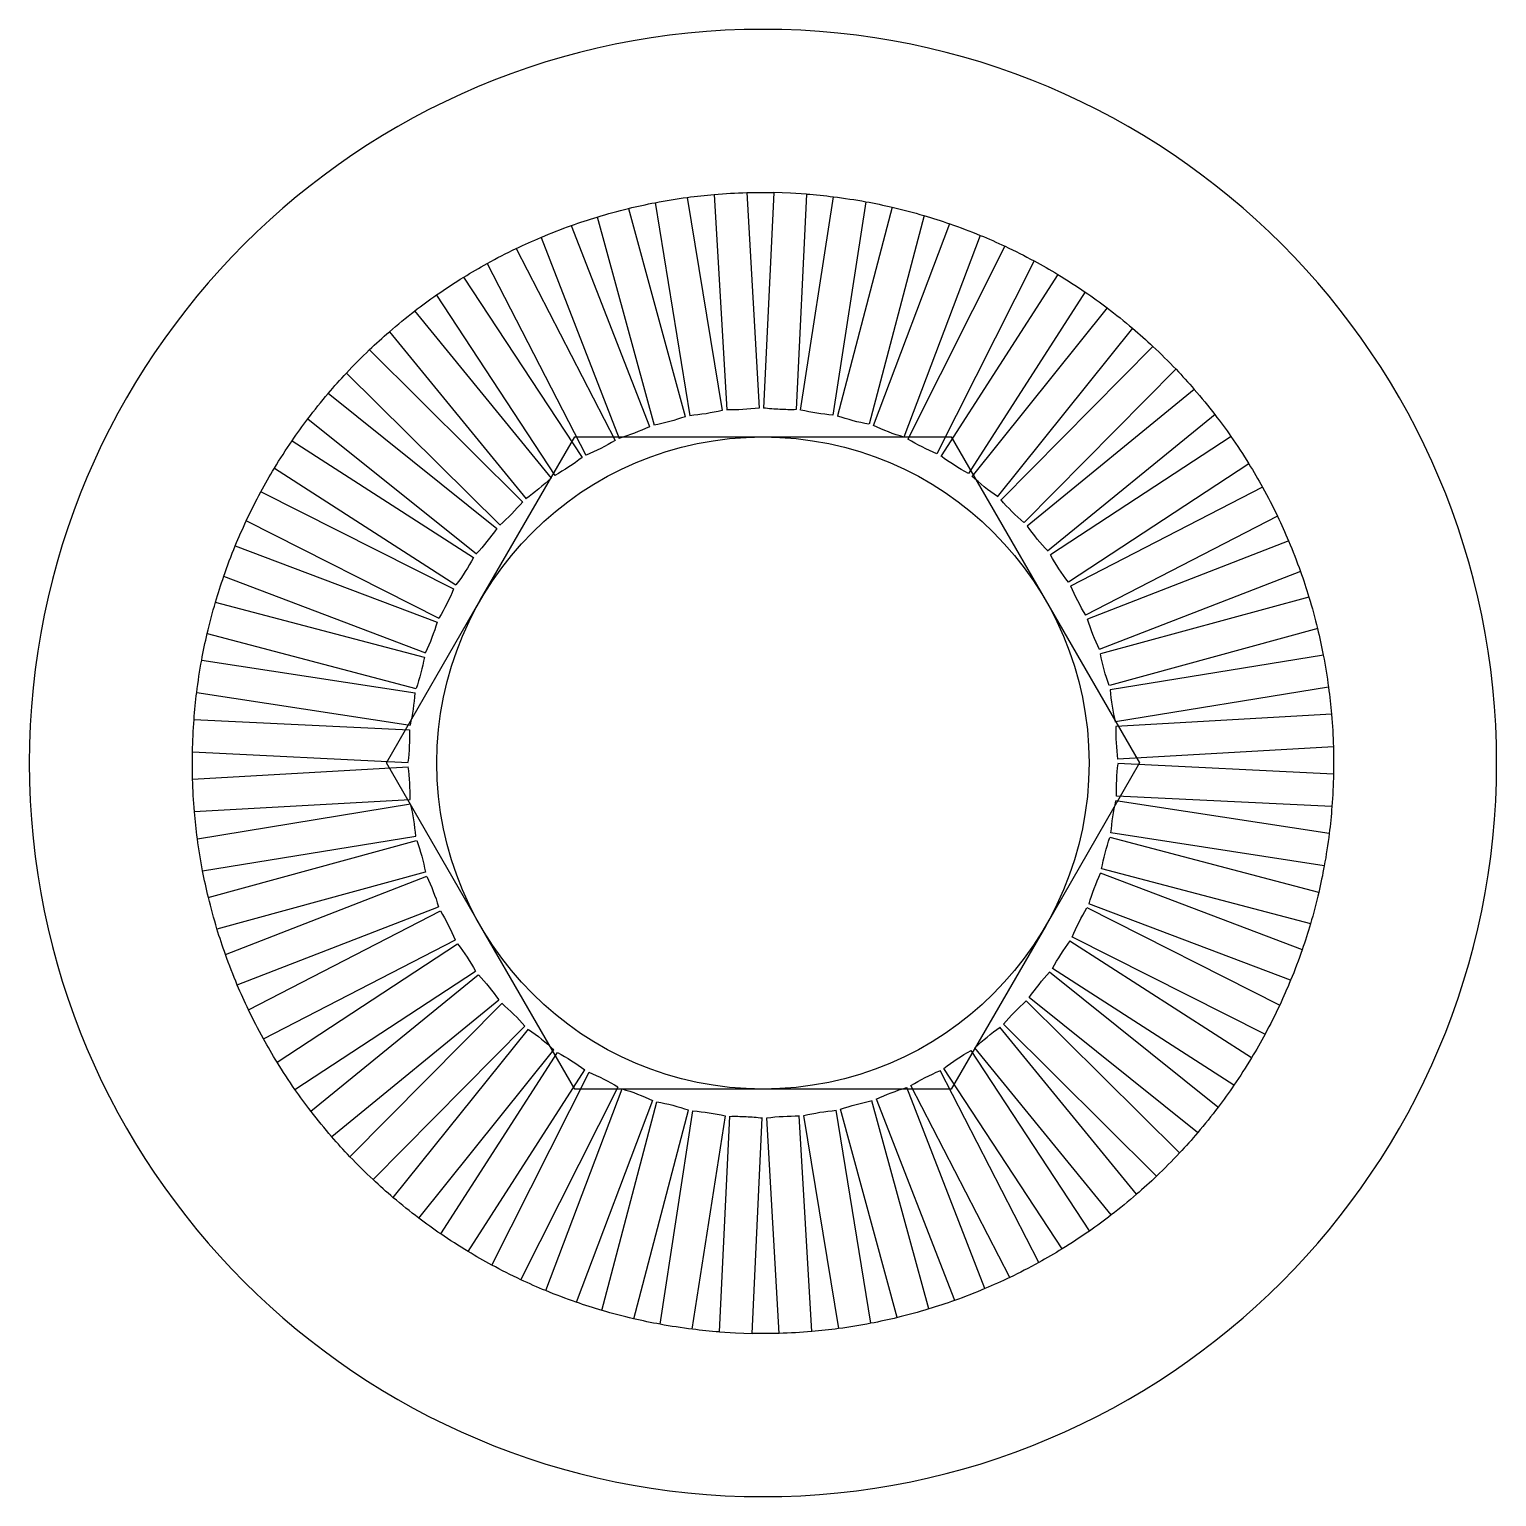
# Model space of a CAD drawing. Extents: x 39751 to 116307, y -36149 to -14965.
# Drawn here: x 56198.48 to 56216.48, y -20653.31 to -20635.31 of the extents above; entities that cross this region are included whole.
import ezdxf

# ---------------------------------------------------------------- set-up
doc = ezdxf.new("R2010")
doc.units = 0
doc.header["$LTSCALE"] = 1500
doc.layers.add('confinea', color=3, linetype='Continuous')

# ---------------------------------------------------------------- blocks, each defined once
blk = doc.blocks.new('A$C152A31FE')
at = {"color": 7, "ltscale": 0.066198}
for p, q in [((217.738, 122.785), (218.141, 120.168)), ((216.031, 122.239), (217.223, 119.874)), ((225.883, 117.161), (223.266, 116.759)), ((225.945, 116.766), (223.328, 116.364)), ((225.945, 116.766), (223.328, 116.364)), ((212.055, 115.034), (214.672, 115.437)), ((212.117, 114.639), (214.734, 115.042)), ((221.969, 109.561), (220.777, 111.926)), ((220.262, 109.015), (219.859, 111.632))]:
    blk.add_line(p, q, dxfattribs=at)
at = {"color": 7, "ltscale": 0.066213}
for p, q in [((218.539, 120.229), (218.133, 122.846)), ((219.867, 108.954), (219.461, 111.571)), ((219.867, 108.954), (219.461, 111.571))]:
    blk.add_line(p, q, dxfattribs=at)
at = {"color": 7, "ltscale": 0.004991}
for p, q in [((218.465, 122.88), (218.664, 122.892)), ((219.535, 108.921), (219.336, 108.908))]:
    blk.add_line(p, q, dxfattribs=at)
at = {"color": 7, "ltscale": 0.066204}
for p, q in [((218.465, 122.88), (218.594, 120.235)), ((222.672, 121.861), (221.219, 119.647)), ((215.328, 109.94), (216.781, 112.154)), ((219.535, 108.921), (219.406, 111.566))]:
    blk.add_line(p, q, dxfattribs=at)
at = {"color": 7, "ltscale": 0.005081}
for p, q in [((218.664, 122.892), (218.867, 122.899)), ((219.336, 108.908), (219.133, 108.902))]:
    blk.add_line(p, q, dxfattribs=at)
at = {"color": 7, "ltscale": 0.066187}
for p, q in [((218.867, 122.899), (218.992, 120.254)), ((214.777, 121.483), (216.434, 119.418)), ((223.223, 110.317), (221.566, 112.383)), ((223.223, 110.317), (221.566, 112.383)), ((219.133, 108.902), (219.008, 111.546))]:
    blk.add_line(p, q, dxfattribs=at)
at = {"color": 7, "ltscale": 0.066199}
for p, q in [((219.199, 122.897), (219.047, 120.254)), ((219.199, 122.897), (219.047, 120.254)), ((218.801, 108.903), (218.953, 111.547))]:
    blk.add_line(p, q, dxfattribs=at)
at = {"color": 7, "ltscale": 0.066211}
for p, q in [((219.598, 122.875), (219.445, 120.231)), ((213.039, 119.571), (215.254, 118.118)), ((224.961, 112.23), (222.746, 113.682)), ((218.402, 108.926), (218.555, 111.57))]:
    blk.add_line(p, q, dxfattribs=at)
at = {"color": 7, "ltscale": 0.066209}
for p, q in [((219.93, 122.838), (219.5, 120.225)), ((218.07, 108.962), (218.5, 111.575))]:
    blk.add_line(p, q, dxfattribs=at)
at = {"color": 7, "ltscale": 0.066194}
for p, q in [((220.324, 122.774), (219.898, 120.16)), ((217.676, 109.027), (218.102, 111.64))]:
    blk.add_line(p, q, dxfattribs=at)
at = {"color": 7, "ltscale": 0.066206}
for p, q in [((217.023, 122.616), (217.699, 120.055)), ((225.473, 118.565), (222.996, 117.627)), ((225.617, 118.191), (223.141, 117.253)), ((225.617, 118.191), (223.141, 117.253)), ((212.383, 113.609), (214.859, 114.547)), ((212.527, 113.235), (215.004, 114.173)), ((220.977, 109.184), (220.301, 111.745))]:
    blk.add_line(p, q, dxfattribs=at)
at = {"color": 7, "ltscale": 0.066193}
for p, q in [((217.414, 122.718), (218.086, 120.157)), ((220.586, 109.082), (219.914, 111.643))]:
    blk.add_line(p, q, dxfattribs=at)
at = {"color": 7, "ltscale": 0.06619}
for p, q in [((220.648, 122.703), (219.953, 120.149)), ((217.352, 109.097), (218.047, 111.652))]:
    blk.add_line(p, q, dxfattribs=at)
at = {"color": 7, "ltscale": 0.066216}
for p, q in [((221.035, 122.598), (220.336, 120.043)), ((216.965, 109.202), (217.664, 111.757)), ((216.965, 109.202), (217.664, 111.757))]:
    blk.add_line(p, q, dxfattribs=at)
at = {"color": 7, "ltscale": 0.066202}
for p, q in [((216.711, 122.515), (217.648, 120.038)), ((216.336, 122.373), (217.273, 119.897)), ((221.664, 109.427), (220.727, 111.904)), ((221.289, 109.285), (220.352, 111.762))]:
    blk.add_line(p, q, dxfattribs=at)
at = {"color": 7, "ltscale": 0.066207}
for p, q in [((221.352, 122.493), (220.391, 120.026)), ((216.648, 109.307), (217.609, 111.775))]:
    blk.add_line(p, q, dxfattribs=at)
at = {"color": 7, "ltscale": 0.066171}
for p, q in [((221.723, 122.348), (220.766, 119.881)), ((216.277, 109.452), (217.234, 111.92))]:
    blk.add_line(p, q, dxfattribs=at)
at = {"color": 7, "ltscale": 0.066242}
for p, q in [((215.672, 122.059), (216.867, 119.694)), ((222.328, 109.741), (221.133, 112.106))]:
    blk.add_line(p, q, dxfattribs=at)
at = {"color": 7, "ltscale": 0.066225}
for p, q in [((222.027, 122.212), (220.812, 119.858)), ((212.551, 118.624), (215.02, 117.663)), ((225.449, 113.177), (222.98, 114.137)), ((215.973, 109.589), (217.187, 111.943))]:
    blk.add_line(p, q, dxfattribs=at)
at = {"color": 7, "ltscale": 0.066214}
for p, q in [((215.383, 121.894), (216.816, 119.667)), ((215.047, 121.678), (216.48, 119.45)), ((213.418, 111.678), (215.484, 113.334)), ((222.953, 110.123), (221.52, 112.35)), ((222.617, 109.907), (221.184, 112.134))]:
    blk.add_line(p, q, dxfattribs=at)
at = {"color": 7, "ltscale": 0.06618}
for p, q in [((222.383, 122.029), (221.172, 119.675)), ((215.617, 109.772), (216.828, 112.126))]:
    blk.add_line(p, q, dxfattribs=at)
at = {"color": 7, "ltscale": 0.066161}
for p, q in [((223.004, 121.641), (221.555, 119.427)), ((214.996, 110.159), (216.445, 112.373))]:
    blk.add_line(p, q, dxfattribs=at)
at = {"color": 7, "ltscale": 0.0662}
for p, q in [((223.273, 121.445), (221.598, 119.394)), ((223.582, 121.191), (221.906, 119.141)), ((214.418, 110.609), (216.094, 112.659)), ((214.727, 110.356), (216.402, 112.406))]:
    blk.add_line(p, q, dxfattribs=at)
at = {"color": 7, "ltscale": 0.066248}
for p, q in [((214.465, 121.233), (216.125, 119.167)), ((223.535, 110.568), (221.875, 112.633))]:
    blk.add_line(p, q, dxfattribs=at)
at = {"color": 7, "ltscale": 0.06612}
for p, q in [((214.219, 121.011), (216.078, 119.13)), ((223.781, 110.789), (221.922, 112.67))]:
    blk.add_line(p, q, dxfattribs=at)
at = {"color": 7, "ltscale": 0.066162}
for p, q in [((223.828, 120.968), (221.949, 119.104)), ((224.109, 120.683), (222.23, 118.82)), ((213.891, 111.117), (215.77, 112.981)), ((214.172, 110.833), (216.051, 112.697))]:
    blk.add_line(p, q, dxfattribs=at)
at = {"color": 7, "ltscale": 0.066188}
for p, q in [((213.934, 120.73), (215.797, 118.849)), ((224.066, 111.071), (222.203, 112.951))]:
    blk.add_line(p, q, dxfattribs=at)
at = {"color": 7, "ltscale": 0.066134}
for p, q in [((213.711, 120.483), (215.758, 118.807)), ((224.289, 111.317), (222.242, 112.993))]:
    blk.add_line(p, q, dxfattribs=at)
at = {"color": 7, "ltscale": 0.066221}
for p, q in [((224.332, 120.435), (222.266, 118.778)), ((224.582, 120.123), (222.516, 118.466)), ((212.406, 118.251), (214.875, 117.291)), ((225.594, 113.55), (223.125, 114.51)), ((213.668, 111.366), (215.734, 113.023))]:
    blk.add_line(p, q, dxfattribs=at)
at = {"color": 7, "ltscale": 0.066285}
for p, q in [((213.453, 120.174), (215.508, 118.498)), ((224.547, 111.627), (222.492, 113.303))]:
    blk.add_line(p, q, dxfattribs=at)
at = {"color": 7, "ltscale": 0.066218}
for p, q in [((213.258, 119.905), (215.473, 118.452)), ((224.742, 111.895), (222.527, 113.348))]:
    blk.add_line(p, q, dxfattribs=at)
at = {"color": 7, "ltscale": 0.057621}
for p, q in [((216.691, 119.9), (215.539, 117.904)), ((221.309, 111.9), (222.461, 113.896))]:
    blk.add_line(p, q, dxfattribs=at)
at = {"color": 7, "ltscale": 0.11543}
for p, q in [((221.309, 119.9), (216.691, 119.9)), ((216.691, 111.9), (221.309, 111.9))]:
    blk.add_line(p, q, dxfattribs=at)
at = {"color": 7, "ltscale": 0.057888}
for p, q in [((222.469, 117.896), (221.309, 119.9)), ((215.531, 113.904), (216.691, 111.9))]:
    blk.add_line(p, q, dxfattribs=at)
at = {"color": 7, "ltscale": 0.066184}
for p, q in [((224.777, 119.853), (222.551, 118.421)), ((224.992, 119.516), (222.766, 118.084)), ((213.008, 112.284), (215.234, 113.716)), ((213.223, 111.948), (215.449, 113.38)), ((213.223, 111.948), (215.449, 113.38))]:
    blk.add_line(p, q, dxfattribs=at)
at = {"color": 7, "ltscale": 0.066235}
for p, q in [((212.871, 119.283), (215.227, 118.07)), ((212.687, 118.928), (215.043, 117.715)), ((225.129, 112.517), (222.773, 113.73))]:
    blk.add_line(p, q, dxfattribs=at)
at = {"color": 7, "ltscale": 0.066078}
for p, q in [((225.156, 119.227), (222.797, 118.035)), ((225.336, 118.87), (222.977, 117.678)), ((225.336, 118.87), (222.977, 117.678)), ((212.664, 112.93), (215.023, 114.122)), ((212.844, 112.574), (215.203, 113.765)), ((212.844, 112.574), (215.203, 113.765))]:
    blk.add_line(p, q, dxfattribs=at)
at = {"color": 7, "ltscale": 0.066203}
for p, q in [((212.305, 117.935), (214.859, 117.238)), ((212.195, 117.549), (214.75, 116.852)), ((212.195, 117.549), (214.75, 116.852)), ((225.805, 114.251), (223.25, 114.949)), ((225.695, 113.866), (223.141, 114.563)), ((225.695, 113.866), (223.141, 114.563))]:
    blk.add_line(p, q, dxfattribs=at)
at = {"color": 7, "ltscale": 0.057839}
for p, q in [((215.539, 117.904), (214.383, 115.9)), ((222.461, 113.896), (223.617, 115.9))]:
    blk.add_line(p, q, dxfattribs=at)
at = {"color": 7, "ltscale": 0.057572}
for p, q in [((223.617, 115.9), (222.469, 117.896)), ((214.383, 115.9), (215.531, 113.904))]:
    blk.add_line(p, q, dxfattribs=at)
at = {"color": 7, "ltscale": 0.06624}
for p, q in [((225.719, 117.874), (223.156, 117.2)), ((225.82, 117.487), (223.258, 116.813)), ((212.18, 114.313), (214.742, 114.987)), ((212.281, 113.927), (214.844, 114.6))]:
    blk.add_line(p, q, dxfattribs=at)
at = {"color": 7, "ltscale": 0.06629}
for p, q in [((212.125, 117.223), (214.742, 116.798)), ((225.875, 114.577), (223.258, 115.003))]:
    blk.add_line(p, q, dxfattribs=at)
at = {"color": 7, "ltscale": 0.066195}
for p, q in [((212.062, 116.829), (214.676, 116.403)), ((225.937, 114.971), (223.324, 115.398))]:
    blk.add_line(p, q, dxfattribs=at)
at = {"color": 7, "ltscale": 0.066318}
for p, q in [((212.023, 116.498), (214.672, 116.347)), ((212, 116.098), (214.648, 115.948)), ((226, 115.702), (223.352, 115.852)), ((225.977, 115.303), (223.328, 115.453))]:
    blk.add_line(p, q, dxfattribs=at)
at = {"color": 7, "ltscale": 0.066189}
for p, q in [((225.98, 116.434), (223.336, 116.308)), ((212.02, 115.366), (214.664, 115.492))]:
    blk.add_line(p, q, dxfattribs=at)
at = {"color": 7, "ltscale": 0.066286}
for p, q in [((226, 116.035), (223.352, 115.908)), ((212, 115.765), (214.648, 115.892))]:
    blk.add_line(p, q, dxfattribs=at)
at = {"color": 7, "ltscale": 0.066229}
blk.add_line((225.312, 112.873), (222.957, 114.086), dxfattribs=at)
at = {"color": 7}
blk.add_circle((219, 115.9), 9, dxfattribs=at)
for centre, radius, start, end in [((219, 115.9), 7, 100.3771, 103.1026), ((219, 115.9), 7, 97.1026, 100.3771), ((219, 115.9), 7, 94.3771, 97.1026), ((219, 115.9), 7, 88.3771, 91.1026), ((219, 115.9), 7, 85.1026, 88.3771), ((219, 115.9), 7, 82.3771, 85.1026), ((219, 115.9), 7, 79.1026, 82.3771), ((219, 115.9), 7, 76.3771, 79.1026), ((219, 115.9), 7, 106.3771, 109.1026), ((219, 115.9), 7, 103.1026, 106.3771), ((219, 115.9), 7, 73.1026, 76.3771), ((219, 115.9), 7, 70.3771, 73.1026), ((219, 115.9), 7, 109.1026, 112.3771), ((219, 115.9), 7, 67.1026, 70.3771), ((219, 115.9), 7, 115.1026, 118.3771), ((219, 115.9), 7, 112.3771, 115.1026), ((219, 115.9), 7, 64.3771, 67.1026), ((219, 115.9), 7, 118.3771, 121.1026), ((219, 115.9), 7, 61.1026, 64.3771), ((219, 115.9), 7, 121.1026, 124.3771), ((219, 115.9), 7, 58.3771, 61.1026), ((219, 115.9), 7, 55.1026, 58.3771), ((219, 115.9), 7, 124.3771, 127.1026), ((219, 115.9), 7, 52.3771, 55.1026), ((219, 115.9), 7, 127.1026, 130.3771), ((219, 115.9), 7, 49.1026, 52.3771), ((219, 115.9), 7, 130.3771, 133.1026), ((219, 115.9), 7, 46.3771, 49.1026), ((219, 115.9), 7, 133.1026, 136.3771), ((219, 115.9), 7, 43.1026, 46.3771), ((219, 115.9), 7, 136.3771, 139.1026), ((219, 115.9), 7, 40.3771, 43.1026), ((219, 115.9), 7, 139.1026, 142.3771), ((219, 115.9), 7, 37.1026, 40.3771), ((218.656, 123.103), 2.869, 272.7418, 276.739), ((219.41, 123.102), 2.871, 262.7458, 270.7338), ((219, 115.9), 7, 142.3771, 145.1026), ((217.16, 122.893), 2.889, 280.7703, 288.7093), ((217.902, 123.04), 2.882, 274.7603, 282.7194), ((218.656, 123.103), 2.869, 268.7407, 272.7379), ((220.16, 123.015), 2.867, 256.7396, 264.7401), ((220.898, 122.855), 2.867, 250.7393, 258.7404), ((219, 115.9), 7, 34.3771, 37.1026), ((219, 115.9), 7, 145.1026, 148.3771), ((219, 115.9), 4, 0, 180), ((216.437, 122.663), 2.889, 286.7703, 294.7093), ((221.625, 122.639), 2.889, 244.7703, 252.7093), ((215.758, 122.337), 2.866, 292.7379, 300.7414), ((222.301, 122.306), 2.864, 238.7352, 246.7435), ((219, 115.9), 7, 31.1026, 34.3771), ((219, 115.9), 7, 148.3771, 151.1026), ((215.09, 121.983), 2.889, 298.7703, 306.7093), ((222.953, 121.928), 2.866, 232.7382, 240.7421), ((214.492, 121.522), 2.865, 304.7367, 312.7424), ((223.578, 121.499), 2.889, 226.7703, 234.7093), ((219, 115.9), 7, 28.3771, 31.1026), ((219, 115.9), 7, 151.1026, 154.3771), ((219, 115.9), 7, 25.1026, 28.3771), ((213.93, 121.019), 2.864, 310.7352, 318.7435), ((224.117, 120.972), 2.864, 220.7352, 228.7435), ((219, 115.9), 7, 154.3771, 157.1026), ((213.398, 120.476), 2.889, 316.7703, 324.7093), ((219, 115.9), 7, 22.3771, 25.1026), ((219, 115.9), 7, 157.1026, 160.3771), ((224.621, 120.41), 2.865, 214.7367, 222.7423), ((212.973, 119.853), 2.866, 322.7382, 330.7421), ((219, 115.9), 7, 19.1026, 22.3771), ((225.082, 119.811), 2.889, 208.7703, 216.7093), ((219, 115.9), 7, 160.3771, 163.1026), ((219, 115.9), 7, 16.3771, 19.1026), ((219, 115.9), 7, 163.1026, 166.3771), ((212.57, 119.212), 2.889, 328.7703, 336.7093), ((225.437, 119.143), 2.865, 202.7373, 210.7421), ((219, 115.9), 7, 13.1026, 16.3771), ((219, 115.9), 7, 166.3771, 169.1026), ((212.281, 118.514), 2.866, 334.7383, 342.7417), ((225.762, 118.461), 2.888, 196.7694, 204.7102), ((219, 115.9), 7, 10.3771, 13.1026), ((219, 115.9), 7, 169.1026, 172.3771), ((212.047, 117.798), 2.868, 340.7408, 348.7388), ((225.992, 117.74), 2.889, 190.7703, 198.7093), ((219, 115.9), 7, 7.1026, 10.3771), ((219, 115.9), 7, 172.3771, 175.1026), ((211.883, 117.06), 2.867, 346.7396, 354.7401), ((226.141, 116.998), 2.882, 184.7603, 192.7194), ((219, 115.9), 7, 4.3771, 7.1026), ((219, 115.9), 7, 175.1026, 178.3771), ((211.797, 116.31), 2.871, 352.7447, 0.735), ((226.203, 116.245), 2.867, 178.7396, 186.7401), ((219, 115.9), 7, 1.1026, 4.3771), ((219, 115.9), 7, 178.3771, 181.1026), ((219, 115.9), 7, 358.3771, 1.1026), ((219, 115.9), 7, 181.1026, 184.3771), ((211.797, 115.555), 2.867, 358.7396, 6.7401), ((219, 115.9), 4, 180, 0), ((226.203, 115.49), 2.871, 172.7447, 180.735), ((219, 115.9), 7, 355.1026, 358.3771), ((211.859, 114.803), 2.882, 4.7603, 12.7194), ((226.117, 114.74), 2.867, 166.7396, 174.7401), ((219, 115.9), 7, 184.3771, 187.1026), ((219, 115.9), 7, 352.3771, 355.1026), ((219, 115.9), 7, 187.1026, 190.3771), ((212.008, 114.06), 2.889, 10.7703, 18.7093), ((225.953, 114.002), 2.868, 160.7408, 168.7388), ((219, 115.9), 7, 349.1026, 352.3771), ((219, 115.9), 7, 190.3771, 193.1026), ((212.234, 113.339), 2.889, 16.7703, 24.7093), ((225.738, 113.278), 2.889, 154.7703, 162.7093), ((219, 115.9), 7, 346.3771, 349.1026), ((219, 115.9), 7, 193.1026, 196.3771), ((212.543, 112.647), 2.888, 22.7694, 30.7102), ((219, 115.9), 7, 343.1026, 346.3771), ((225.406, 112.599), 2.864, 148.7352, 156.7436), ((219, 115.9), 7, 196.3771, 199.1026), ((219, 115.9), 7, 340.3771, 343.1026), ((219, 115.9), 7, 199.1026, 202.3771), ((212.937, 112.004), 2.863, 28.734, 36.7465), ((225.027, 111.947), 2.866, 142.7382, 150.7421), ((219, 115.9), 7, 337.1026, 340.3771), ((219, 115.9), 7, 202.3771, 205.1026), ((213.379, 111.39), 2.865, 34.7367, 42.7424), ((224.578, 111.339), 2.865, 136.7372, 144.7431), ((219, 115.9), 7, 334.3771, 337.1026), ((219, 115.9), 7, 205.1026, 208.3771), ((213.863, 110.81), 2.889, 40.7703, 48.7093), ((224.09, 110.764), 2.889, 130.7703, 138.7093), ((219, 115.9), 7, 331.1026, 334.3771), ((219, 115.9), 7, 208.3771, 211.1026), ((214.437, 110.32), 2.865, 46.7372, 54.7431), ((223.508, 110.279), 2.864, 124.7354, 132.7437), ((219, 115.9), 7, 328.3771, 331.1026), ((215.047, 109.873), 2.866, 52.7382, 60.7421), ((222.898, 109.839), 2.864, 118.7361, 126.7444), ((219, 115.9), 7, 211.1026, 214.3771), ((219, 115.9), 7, 325.1026, 328.3771), ((215.687, 109.472), 2.889, 58.7703, 66.7093), ((222.254, 109.442), 2.889, 112.7703, 120.7093), ((219, 115.9), 7, 214.3771, 217.1026), ((216.387, 109.183), 2.866, 64.7382, 72.7418), ((221.562, 109.137), 2.889, 106.7703, 114.7093), ((219, 115.9), 7, 322.3771, 325.1026), ((219, 115.9), 7, 217.1026, 220.3771), ((217.102, 108.945), 2.868, 70.7408, 78.7388), ((217.84, 108.785), 2.867, 76.7396, 84.7401), ((220.098, 108.76), 2.882, 94.7603, 102.7194), ((220.84, 108.907), 2.889, 100.7703, 108.7093), ((219, 115.9), 7, 319.1026, 322.3771), ((218.59, 108.699), 2.871, 82.7447, 90.735), ((219.344, 108.697), 2.869, 92.7418, 96.739), ((219.344, 108.697), 2.869, 88.7407, 92.7379), ((219, 115.9), 7, 220.3771, 223.1026), ((219, 115.9), 7, 316.3771, 319.1026), ((219, 115.9), 7, 223.1026, 226.3771), ((219, 115.9), 7, 313.1026, 316.3771), ((219, 115.9), 7, 226.3771, 229.1026), ((219, 115.9), 7, 310.3771, 313.1026), ((219, 115.9), 7, 229.1026, 232.3771), ((219, 115.9), 7, 307.1026, 310.3771), ((219, 115.9), 7, 232.3771, 235.1026), ((219, 115.9), 7, 304.3771, 307.1026), ((219, 115.9), 7, 235.1026, 238.3771), ((219, 115.9), 7, 301.1026, 304.3771), ((219, 115.9), 7, 238.3771, 241.1026), ((219, 115.9), 7, 298.3771, 301.1026), ((219, 115.9), 7, 241.1026, 244.3771), ((219, 115.9), 7, 295.1026, 298.3771), ((219, 115.9), 7, 244.3771, 247.1026), ((219, 115.9), 7, 247.1026, 250.3771), ((219, 115.9), 7, 292.3771, 295.1026), ((219, 115.9), 7, 250.3771, 253.1026), ((219, 115.9), 7, 286.3771, 289.1026), ((219, 115.9), 7, 289.1026, 292.3771), ((219, 115.9), 7, 253.1026, 256.3771), ((219, 115.9), 7, 256.3771, 259.1026), ((219, 115.9), 7, 280.3771, 283.1026), ((219, 115.9), 7, 283.1026, 286.3771), ((219, 115.9), 7, 259.1026, 262.3771), ((219, 115.9), 7, 262.3771, 265.1026), ((219, 115.9), 7, 265.1026, 268.3771), ((219, 115.9), 7, 268.3771, 271.1026), ((219, 115.9), 7, 274.3771, 277.1026), ((219, 115.9), 7, 277.1026, 280.3771)]:
    blk.add_arc(centre, radius, start, end, dxfattribs=at)

msp = doc.modelspace()

# ---------------------------------------------------------------- block references
at = {"layer": 'confinea', "color": 4, "xscale": -1}
msp.add_blockref('A$C152A31FE', (56426.483, -20760.205), dxfattribs=at)

doc.saveas('drawing.dxf')
